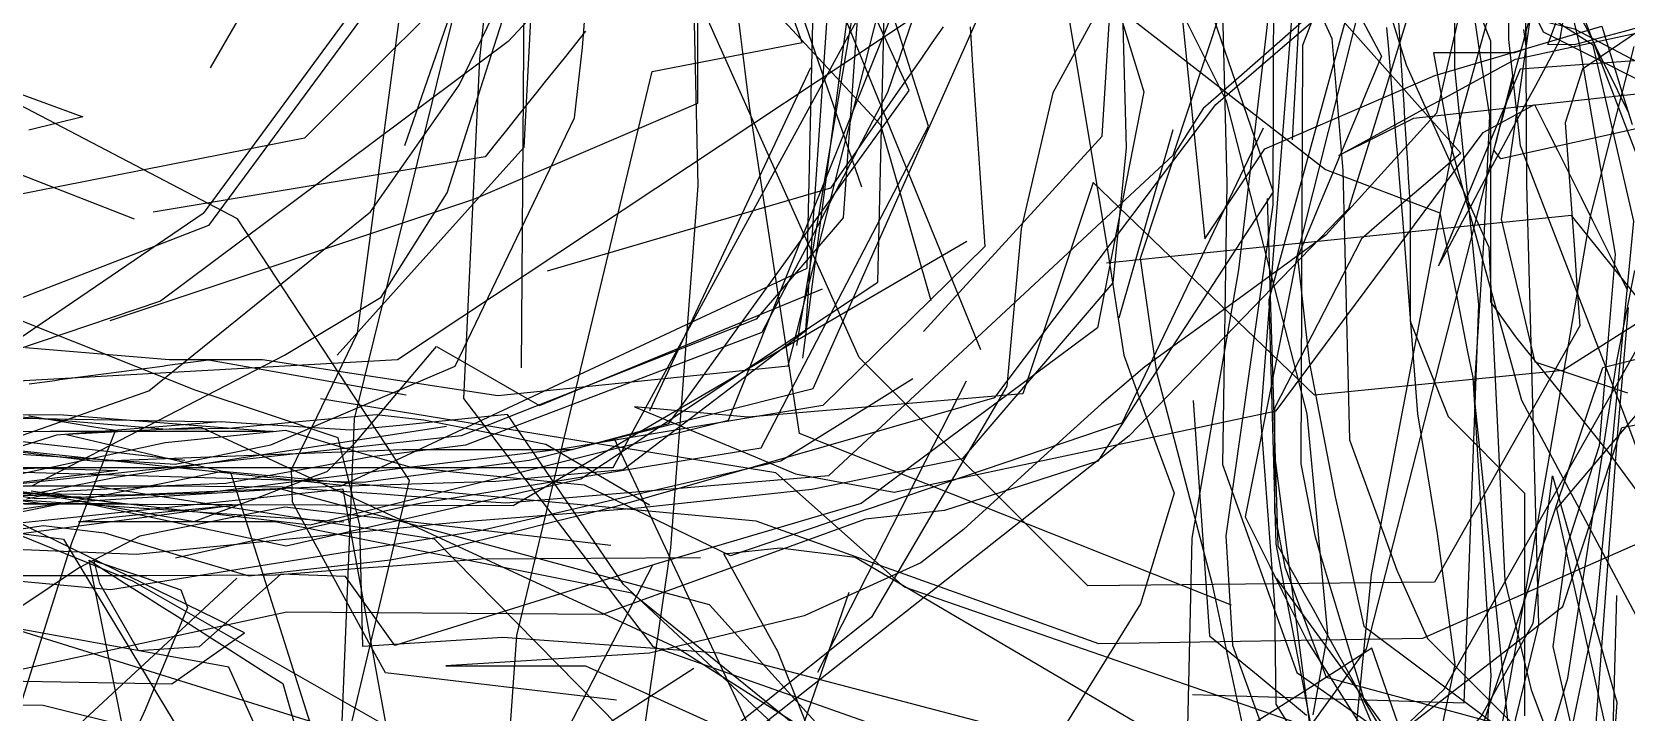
# Model space of a CAD drawing. Header units: metres. Extents: x 30 to 6769, y 117 to 5736.
# Drawn here: x 3886 to 4479, y 459 to 713 of the extents above; entities that cross this region are included whole.
import ezdxf

# ---------------------------------------------------------------- set-up
doc = ezdxf.new("R2010")
doc.units = ezdxf.units.M
doc.layers.add('FLOOR_0', color=1, linetype='Continuous')
doc.layers.add('FLOOR_1', color=2, linetype='Continuous')

msp = doc.modelspace()

# ---------------------------------------------------------------- linework, layer by layer
at = {"layer": 'FLOOR_0', "color": 5}
for points in [[(3476.5, 1489.56), (3489.89, 1329.8), (3525.98, 1209.05), (3548.45, 1083.77), (3566.81, 977.46), (3576.45, 938.39), (3584.06, 908.52), (3596.95, 727.94), (3649.77, 614.68), (3670.55, 564.8), (3706.58, 554.08), (3742.93, 544.16), (3908.78, 543.66), (4035.62, 523.87), (4142.52, 415.16), (4242.71, 329.43)], [(4103.45, 463.87), (4017.46, 473.96), (4013.62, 481.02), (4009.77, 488.08), (4005.92, 495.13), (4002.07, 502.19), (3998.23, 509.25), (3994.38, 516.3), (3990.53, 523.36), (3986.69, 530.41), (3982.84, 537.47), (3982.45, 549.63), (4006.97, 600.41), (4027.56, 754.34), (4040.31, 868.16), (4045.22, 892.76), (4050.14, 917.36), (4053.24, 984.33), (4053.24, 1076.41), (4036.39, 1154.59), (4005.55, 1265.6), (4093.07, 1288.45)], [(5454.47, 402.13), (5337.4, 506.88), (5233.49, 577.19), (5089.56, 545.78), (4991.54, 546.75), (4941.92, 564.49), (4877.65, 580.67), (4809.78, 592.28), (4749.07, 596.95), (4676.21, 586.04), (4563.63, 557.32), (4403.37, 486.8), (4282.93, 484.83), (4155.36, 530.42), (3956.84, 548.9), (3805.11, 518.41), (3657.85, 494.36), (3562.19, 491.13), (3544.72, 584.33), (3532.09, 670.85), (3542.66, 759.78), (3583.6, 905.63), (3669.06, 1050.9), (3799.17, 1166.66)], [(4068.05, 587.58), (4069.16, 740.83), (4128.04, 864.32), (4288.31, 891.57), (4400.68, 866.35), (4432.31, 830.75), (4472.33, 815.66), (4521.64, 823.25), (4555.27, 835.06), (4582.39, 848.63), (4609.51, 862.2), (4652.27, 852.75), (4715.63, 834.3), (4875.04, 837.46), (5004.71, 832.19), (5142.15, 820.96), (5215.31, 818.77), (5234.4, 826.2), (5235.53, 836.36), (5236.66, 846.53), (5237.79, 856.69), (5238.92, 866.86), (5240.05, 877.02), (5237.44, 994.81)], [(4024.69, 670.23), (4049.82, 743.01), (4059.57, 815.42), (4059.94, 840.76), (4059.94, 807.54), (4059.94, 774.33), (4052.49, 702.48), (4046.53, 576.1), (4116.98, 483.83), (4247.43, 437.82), (4374.56, 436.11), (4455.62, 498.73), (4477.52, 565.3), (4570.68, 582.8)], [(4421.27, 440.88), (4470.54, 587.65), (4525.19, 601.32), (4627.23, 647.34), (4740.41, 758.74), (4885.93, 813.27), (4965.35, 818.77), (5054.09, 818.77), (5105.44, 818.77), (5145.62, 818.77), (5142.27, 825.38), (5088.58, 838.16)], [(3915.03, 605.1), (4050.38, 650.24), (4133.71, 686.03), (4133.71, 716.9), (4105.81, 774.15), (4045.53, 835.39), (4041.2, 820.23), (4036.87, 805.07), (4017.7, 748.76)], [(3650.85, 694.57), (3646.9, 593.01), (3617.37, 475.21), (3659.81, 466.72), (3760.76, 488.73), (3874.07, 491.99), (4014.05, 448.34), (3981.73, 325.79), (3981.8, 298.94), (3992.09, 280.08), (4002.37, 261.21), (4012.66, 242.35), (4030.51, 301.28), (4049.25, 374.84)], [(4584.17, 315.88), (4478.92, 322.24), (4425.54, 322.24), (4383.62, 325.83), (4367.55, 337.53), (4351.48, 349.22), (4335.4, 360.92), (4319.33, 372.61), (4224.36, 420.57), (4125.88, 483.37), (3948.79, 565.29), (3898.79, 562.65), (3959.85, 548.28), (4015.72, 372.23), (4006.42, 242.69), (4010.2, 258.67), (4014.14, 275.77), (4018.09, 292.86), (4022.03, 309.96), (4025.97, 327.05), (3959.2, 476.15), (3795, 505.96)]]:
    msp.add_lwpolyline(points, dxfattribs=at)
at = {"layer": 'FLOOR_0', "color": 2}
for points in [[(4839.24, 1434.73), (4703.22, 1385.47), (4552.29, 1261.73), (4369.79, 1241.49), (4190.05, 1193.28), (4089.92, 1048.87), (4067.57, 898.57), (4073.77, 762.57), (4068.99, 669.46), (3999.52, 592.18)], [(3854.74, 557.08), (3939.21, 551.71), (3974.79, 558.83), (4043.38, 588.14), (4087.81, 680.56), (4090.72, 706.76), (4092.97, 735.55), (4081.95, 828.63), (4086.43, 918.07), (4080.06, 1059.41), (4072.74, 1121.94)], [(4488.46, 677.71), (4432.56, 665.28), (4429.91, 668.53), (4431.11, 672.91), (4432.3, 677.3), (4433.5, 681.68), (4434.69, 686.06), (4435.89, 690.45), (4437.08, 694.83), (4438.28, 699.21), (4439.47, 703.6), (4440.67, 707.98), (4441.86, 712.36), (4443.06, 716.75), (4444.25, 721.13), (4445.45, 725.51), (4446.64, 729.9), (4447.84, 734.28), (4451.24, 745.22), (4475.75, 818.78), (4480.77, 827.15)], [(4479.95, 609.96), (4475.74, 560.48), (4464.88, 415.16), (4405.18, 404.22), (4317, 435.2), (4141.66, 481.29), (4061.07, 487.12), (4008.99, 483.86), (4007.88, 528.96), (3999.81, 561.48), (3973.19, 570.36), (3946.56, 579.24), (3879.7, 605.94), (3770.43, 742.25)], [(4091.87, 712.76), (4088.14, 708.09), (4084.4, 703.42), (4080.66, 698.74), (4076.93, 694.07), (4073.19, 689.4), (4069.45, 684.73), (4065.72, 680.05), (4061.98, 675.38), (4058.25, 670.71), (4054.51, 666.04), (3931, 645.48)]]:
    msp.add_lwpolyline(points, dxfattribs=at)
at = {"layer": 'FLOOR_0', "color": 7}
for points in [[(3351.95, 1320.9), (3456.86, 1293.75), (3518.94, 1274.51), (3540.55, 1269.42), (3562.16, 1264.34), (3583.77, 1259.25), (3605.38, 1254.16), (3626.99, 1249.08), (3728.23, 1244.14), (3858.37, 1206.21), (4000.13, 1172.62), (4020.23, 1107.25), (4017.84, 1031.44), (4024.03, 933.72), (4034.39, 900.78), (4043.58, 879.33), (4052.77, 857.89), (4061.95, 836.44), (4126.14, 759.34), (4201.71, 677.94), (4220.4, 612.52)], [(4496.9, 717.79), (4478.39, 712.74), (4459.87, 707.69), (4450.05, 707.82), (4452.82, 715.45), (4455.6, 723.08), (4458.37, 730.71), (4461.14, 738.34), (4463.92, 745.97), (4466.69, 753.6), (4469.47, 761.23), (4472.24, 768.86), (4475.01, 776.49), (4508.08, 816.25)], [(4483.37, 817.32), (4471.52, 814.36), (4461.57, 803.73), (4458.2, 766.61), (4460.93, 724.44), (4483.41, 665.98)], [(4225.03, 714.44), (4220.83, 708.44), (4216.63, 702.43), (4212.43, 696.43), (4208.23, 690.43), (4204.03, 684.43), (4199.83, 678.43), (4195.64, 672.43), (4191.44, 666.43), (4187.24, 660.43), (4183.04, 654.42), (4077.6, 623.48)], [(4317.72, 466), (4418.84, 462.89), (4424.4, 611.13), (4415.39, 699.02), (4415.39, 703.27), (4415.39, 707.52), (4415.39, 711.78), (4415.39, 716.03)], [(3860.35, 697.17), (3904.76, 680.98), (3884.76, 675.98)], [(5534.58, 644.1), (5384.3, 495.78), (5219.74, 325.54), (5066.53, 346.03), (4958.61, 333.05), (4777.14, 335.66), (4569.3, 363.04), (4489.27, 386.75), (4472.23, 397.41), (4455.18, 408.07), (4359.56, 454.34), (4210.61, 505.85), (4162.69, 548.46), (3993.26, 576.03)], [(4489.75, 606.18), (4411.33, 467.81), (4314.23, 375.36), (4193.8, 261.72), (4146.12, 237.86), (4062.67, 221.59), (3988.65, 210.8), (3939.85, 196.85), (3794.2, 167.91)]]:
    msp.add_lwpolyline(points, dxfattribs=at)
at = {"layer": 'FLOOR_0', "color": 4}
for points in [[(3660.93, 533.27), (3679.18, 494.65), (3701.85, 501.74), (3724.52, 508.83), (3747.19, 515.92), (3769.87, 523), (3929.42, 579.02), (4011.89, 645.61), (4044.81, 692.66), (4080.09, 765.38), (4081.9, 785.34), (4083.71, 805.3), (4085.53, 825.26), (4088.16, 850.71), (4092.54, 887.99), (4096.92, 925.27), (4100.18, 1015.47), (4117.79, 1154.55), (4037.34, 1307.07)], [(4070.65, 994.03), (4077.98, 837.73), (4060.59, 746.26), (3987.27, 672.93), (3876.2, 651.02), (3732.54, 739.78), (3757.69, 707.85), (3923.91, 643.03)], [(4527.08, 892.57), (4472.98, 924.94), (4454.64, 907.63), (4390.24, 891.06), (4221.6, 857.26), (4125.01, 822.54), (4068.21, 798.6), (3951.64, 640.46), (3786.5, 576.48)], [(4200.07, 212.06), (4313.55, 237.11), (4429.17, 254.42), (4434.15, 334.04), (4467.97, 496.57), (4481.99, 642.16), (4466.92, 707.64), (4434.47, 728.48), (4425.11, 822.08), (4444.21, 874.45), (4504.32, 892.57)], [(4054.53, 321.84), (4066.29, 487.85), (4116.69, 697.78), (4172.55, 708.55), (4167.88, 721.41), (4163.2, 734.28), (4158.52, 747.15), (4153.85, 760.01), (4149.17, 772.88), (4055.1, 857.12), (4034.7, 881.65), (4041.43, 863.69), (4048.16, 845.73), (4100.31, 849.85), (4235.39, 874.8), (4376.54, 885.86), (4435.82, 881.63), (4520.36, 866.2)], [(4495.67, 865.74), (4409.42, 854.67), (4410.95, 831.7), (4412.48, 808.72), (4414.01, 785.75), (4415.57, 763.9), (4417.38, 752.09), (4419.2, 740.27), (4421.02, 728.46), (4422.83, 716.65), (4424.65, 704.83), (4426.47, 693.02), (4428.28, 681.21), (4426.19, 636.04), (4422.54, 577.68), (4440.4, 404.93), (4463.82, 292.6), (4507.35, 284.44)], [(4504.5, 727.7), (4471.63, 730.69), (4391.06, 730.91), (4402.53, 728.04), (4414.01, 725.17), (4425.49, 722.3), (4436.96, 719.43), (4448.44, 716.56), (4459.92, 713.69), (4525.67, 679.03)], [(3527.91, 669.87), (3534.72, 595.85), (3533.25, 552.56), (3527.01, 521.36), (3520.77, 490.15), (3523.24, 460.07), (3541.89, 432.07), (3560.55, 404.07), (3619.91, 325.78), (3695.61, 183.35), (3807.47, 176.57), (3833.48, 182.15), (3859.48, 187.72), (3885.48, 193.3), (3912.66, 194.75), (3940.26, 194.75), (3994, 194.75), (4088.54, 204.5), (4155.46, 239.33), (4200.61, 306.78), (4332.92, 414.47), (4382.54, 482.89), (4437.15, 696.59)], [(4102.38, 561.42), (4160.54, 437.42), (4160.54, 375.3), (4132.35, 232.32)]]:
    msp.add_lwpolyline(points, dxfattribs=at)
at = {"layer": 'FLOOR_0', "color": 3}
for points in [[(3885.81, 543.66), (3979.86, 592.21), (4015.84, 613.81), (4040.43, 652.64), (4070.28, 746.09), (4070.78, 832.7), (4091.95, 916.06), (4064.74, 1100.5), (4036.1, 1257.37)], [(4201.85, 1249.74), (4129.58, 1110.72), (4071.44, 999.62), (4058.02, 950.39), (4053.24, 900.86), (4053.94, 850.91), (4083.77, 791.22), (4132.11, 726.89), (4133.71, 655.22), (4123.54, 520.56), (4099.04, 352.15), (4069.92, 258.89), (4082.77, 245.5), (4100.92, 242.2), (4119.08, 238.89), (4137.23, 235.59), (4297.6, 241.72), (4372.19, 267.48), (4407.84, 332.3), (4428.8, 430.65), (4450.05, 551.02), (4465.9, 644), (4482.19, 707.09)], [(4589.93, 562.55), (4478.9, 427.24), (4447.91, 351.19), (4389.38, 292.87), (4318.39, 246.36), (4216.68, 221.59), (4093.63, 244.25), (3997.32, 209.4), (3981.67, 264.2), (3990.11, 393.77), (4026.41, 545.65), (3962.35, 643.03), (3769.84, 743.65), (3725.74, 842.9), (3704.5, 979.45), (3657.25, 1161.47)], [(4514.37, 881.28), (4435.07, 883.9), (4350.4, 892.57), (4232.55, 875.14), (4144.17, 795.68), (4063.14, 708.96), (3933.77, 612.32), (3844.08, 582.11)], [(4550.9, 758.52), (4462.95, 698.61), (4456.52, 678.72), (4457.6, 663.59), (4458.68, 648.47), (4459.76, 633.35), (4460.84, 618.23), (4461.92, 603.11), (4407.8, 507.72), (4278.82, 506.45), (4193.69, 591.4), (4136.06, 720.13), (4026.06, 841.19), (3999.58, 817.95), (3999.58, 781.3), (3952.19, 699.11)]]:
    msp.add_lwpolyline(points, dxfattribs=at)
at = {"layer": 'FLOOR_0', "color": 1}
for points in [[(4516.52, 339.08), (4445.78, 277.87), (4377.25, 249.31), (4246.29, 213.3), (4158.65, 194.34), (4057.73, 263.31), (4000.22, 428.32), (4005.94, 568.51), (4059.94, 788.75), (4054.37, 885.35), (4042.11, 898.98), (4029.85, 912.61), (4017.59, 926.24), (4005.33, 939.87), (4018.93, 1080.25), (4001.44, 1210)], [(4113.45, 1063.95), (4086.13, 928.22), (4034.65, 894.18), (4044.36, 861.79), (4060.65, 823.71), (4194.05, 731.17), (4193.42, 722.39), (4192.79, 713.62), (4192.17, 704.84), (4191.54, 696.06), (4190.91, 687.28), (4190.28, 678.5), (4189.66, 669.72), (4189.03, 660.94), (4188.4, 652.16), (4187.78, 643.38), (4155.43, 605.65), (4045.59, 562.19), (3874.77, 543.66)], [(4124.95, 1057.26), (4088.78, 936.04), (4044.98, 855.39), (4003.43, 718.15), (3949.61, 644.94), (3849.43, 576.81)], [(4393.61, 447.1), (4302.85, 412.45), (4219.58, 409.47), (4099.22, 364.5), (4038.68, 374.19), (4020.6, 439.09), (4001.71, 542.36), (3850.47, 526.55), (3799.38, 515.39), (3789.16, 512.84), (3778.94, 510.28), (3768.73, 507.73), (3758.51, 505.17), (3748.29, 502.62), (3738.07, 500.06), (3727.85, 497.5), (3624.76, 509), (3567.06, 650.57), (3534.47, 821.95)], [(4489.81, 690.09), (4400.06, 680.26), (4372.28, 666.54), (4378.86, 670.12), (4385.43, 673.71), (4392, 677.3), (4398.57, 680.88), (4405.14, 684.47), (4411.71, 688.06), (4418.28, 691.64), (4424.85, 695.23), (4431.43, 698.81), (4438, 702.4), (4484.07, 712.31)], [(4523.13, 704.7), (4439.72, 698.71), (4422.11, 656.43), (4409.39, 625.51), (4412.4, 631.1), (4415.41, 636.69), (4418.42, 642.28), (4421.43, 647.87), (4424.44, 653.46), (4427.45, 659.05), (4430.46, 664.64), (4433.46, 670.24), (4436.47, 675.83), (4439.48, 681.42), (4442.49, 687.01), (4445.5, 692.6), (4448.51, 698.19), (4451.52, 703.78), (4454.53, 709.37), (4455.62, 715.82)], [(4318, 575.42), (4324.15, 487.81), (4330.17, 482.88), (4336.19, 477.96), (4342.21, 473.03), (4348.22, 468.1), (4354.24, 463.18), (4360.26, 458.25)], [(3785.01, 538.87), (3897.58, 523.71), (4017.26, 326.02), (3899.7, 199.54), (3804.4, 160.73)], [(3937.9, 362.91), (3907.13, 515.91), (3913.68, 511.74), (3920.24, 507.56), (3926.79, 503.39), (3933.35, 499.22), (3939.9, 495.05), (3946.45, 490.87), (3953.01, 486.7), (3959.56, 482.53), (3966.12, 478.35), (3972.67, 474.18), (3979.23, 470.01), (4024.53, 311.5)]]:
    msp.add_lwpolyline(points, dxfattribs=at)
at = {"layer": 'FLOOR_0', "color": 6}
for points in [[(4332.31, 499.2), (4171.5, 563.04), (4152.95, 684.9), (4151.33, 697.89), (4149.71, 710.88), (4148.08, 723.87), (4115.02, 821.48), (4044.64, 876.09), (4026.91, 875.22), (4028.48, 883.86), (4030.05, 892.49), (4031.62, 901.13), (4033.19, 909.76), (4034.76, 918.39), (4036.33, 927.03), (4037.9, 935.66), (4039.47, 944.3), (4081.26, 1041.2), (4083.05, 1159.36)], [(4504.93, 248.43), (4459.1, 258.24), (4418.27, 269.13), (4340.5, 287.01), (4242.51, 383.74), (4138.02, 499.35), (3978.61, 542.35), (3899.24, 537.39), (3791.33, 521.67), (3732.85, 527.18), (3718.39, 562.86), (3724.62, 684.72), (3732.27, 762.15), (3744.74, 842.09), (3744.74, 915.26), (3744.74, 961.75)], [(4655.61, 794.48), (4619.05, 701.53), (4619.67, 562.71), (4527.65, 520.64), (4490.22, 538.6), (4478.27, 570.47), (4439.82, 670.14), (4435.51, 709.7), (4435.51, 717.47), (4435.51, 725.23), (4435.51, 732.99), (4435.51, 740.75), (4435.51, 748.52), (4435.51, 756.28), (4407.89, 847.19), (4442.81, 886.47), (4521.74, 892.57), (4547.74, 892.57), (4573.73, 892.57), (4568.93, 892.57), (4546.93, 892.57), (4524.92, 892.57), (4502.92, 892.57), (4474.19, 885.81)], [(3663.25, 706.15), (3689.5, 560.71), (3677.48, 436.89), (3676.34, 440.3), (3675.21, 443.71), (3674.07, 447.12), (3672.93, 450.53), (3671.8, 453.94), (3694.48, 512.9), (3818.72, 536.95), (3877.09, 526.93), (3923.26, 508.3), (4058.74, 430.8), (4042.36, 319.28)]]:
    msp.add_lwpolyline(points, dxfattribs=at)
at = {"layer": 'FLOOR_1', "color": 3}
for points in [[(4238.99, 594.24), (4175.09, 750.62), (4121.83, 875.01), (4079.23, 967.42), (3923.02, 974.52), (3788.11, 978.08), (3674.5, 978.08), (3651.43, 976.3), (3628.35, 974.52), (3605.27, 972.75), (3582.2, 970.97), (3559.12, 969.19), (3536.04, 967.42), (3528.94, 969.19), (3521.84, 970.97), (3514.74, 972.75), (3507.64, 974.52), (3500.54, 976.3), (3493.44, 978.08), (3323.03, 970.97), (3159.72, 963.86), (3003.51, 956.75), (2918.3, 956.75), (2868.6, 1074.04)], [(3856.42, 559.34), (4003.68, 543.66), (4058.52, 545.36), (4082.22, 547.52), (4105.93, 549.68), (4173.82, 601.47), (4187.11, 795.93), (4078.56, 919.27), (3991.32, 973.2), (3883.83, 978.96)], [(4485.02, 979.8), (4405.64, 974.41), (4372.6, 973.09), (4352.76, 973.09), (4332.93, 973.09), (4313.1, 973.09), (4309.14, 934.25), (4324.38, 837.81), (4345.67, 762.79), (4369.67, 710.07), (4373.76, 660.96), (4376.24, 560.77), (4385.06, 536.52), (4393.87, 512.27), (4405.18, 486.78), (4444.63, 447.31), (4488.42, 403.5)], [(3939.3, 516.85), (4028.83, 536.95), (4157.29, 557.78), (4219.59, 677.49), (4176.25, 813.29), (4128.37, 884.5), (4053.48, 919.89), (3996.26, 927.41), (3959.37, 930.25), (3914.79, 934.84), (3838.14, 946.25), (3809.52, 946.25), (3780.9, 946.25), (3725.36, 955.88), (3686.51, 959.67), (3658.51, 959.67), (3630.14, 959.74), (3553.08, 968.11), (3425.21, 966.38)], [(4170.53, 595.89), (4192.24, 724.53), (4182.26, 759.48), (4139.38, 834.86), (4113.59, 932.15), (4103.92, 948.89), (4088.01, 953.23), (4072.1, 957.58), (4056.18, 961.92), (4040.27, 966.26), (3962.51, 955.33), (3931.44, 952.96), (3913.13, 952.96), (3894.82, 952.96), (3876.51, 952.96)], [(3879.66, 946.25), (3934.35, 946.25), (3947.3, 946.25), (3960.24, 946.25), (3973.18, 946.25), (3986.12, 946.25), (3999.06, 946.25), (4012, 946.25), (4024.95, 946.25), (4093.98, 958.55), (4139.45, 956.65), (4182.19, 953.36), (4208.06, 952.96), (4231.61, 952.96), (4256.15, 951.67), (4310.48, 905.51), (4324.57, 797.71), (4265.81, 689.87), (4253.97, 639.26), (4248.65, 580.65), (4198.27, 494.69), (4158.45, 462.82), (4131.42, 441.49)], [(4502.85, 959.77), (4445.64, 914.49), (4418.21, 873.33), (4390.44, 832), (4360.96, 789.86), (4348.32, 738.73), (4334.91, 623.97), (4317.52, 524.11), (4314.79, 405.13)], [(4368.2, 723), (4417.68, 667.37), (4405.33, 656.77), (4392.98, 646.18), (4380.62, 635.59), (4348.32, 572.5), (4348.32, 533.6), (4352.12, 513.41), (4357.24, 499.74), (4362.36, 486.07), (4367.48, 472.41), (4455.3, 448.64)], [(4394.36, 717.96), (4394.69, 712.54), (4395.03, 707.13), (4395.37, 701.71), (4395.71, 696.29), (4396.05, 690.88), (4396.39, 685.46), (4396.72, 680.05), (4397.06, 674.63), (4397.4, 669.22), (4397.74, 663.8), (4398.08, 658.39), (4398.41, 652.97), (4398.75, 647.55), (4398.75, 604.91), (4412.95, 569.37), (4441.36, 540.93), (4441.36, 529.09), (4441.36, 517.24), (4441.36, 505.39), (4441.36, 493.55), (4441.36, 481.7), (4441.36, 469.85), (4441.36, 458.01)], [(4178.31, 474.22), (4233.67, 582.64)], [(3827.2, 569.78), (3956.46, 567.39)], [(3869.77, 537.38), (3917.1, 546.86), (4040.18, 565.81)], [(3881.79, 550.37), (3917.77, 549.37), (3905.55, 547.84), (3893.34, 546.31), (3881.12, 544.78)], [(3885.58, 541.75), (3889.69, 541.16), (3893.79, 540.57), (3897.9, 539.98), (3902.01, 539.4), (3906.12, 538.81), (3910.22, 538.22), (3914.33, 537.64), (3918.44, 537.05), (3895.53, 536.95), (3867.41, 536.95)]]:
    msp.add_lwpolyline(points, dxfattribs=at)
at = {"layer": 'FLOOR_1', "color": 7}
for points in [[(4217.61, 601.08), (4284.18, 673.73), (4292.24, 803.5), (4162.48, 887.64), (4081.04, 920.57), (4046.19, 976.85), (4009.17, 1003.07), (3984.36, 1007.58), (3959.56, 1012.09), (3942.3, 1011.76), (3927.97, 1009.56), (3913.64, 1007.35), (3899.31, 1005.14), (3884.98, 1002.94)], [(4532.25, 973.09), (4470.31, 973.09), (4424.53, 973.09), (4388.56, 971.53), (4388.56, 962.39), (4388.56, 953.26), (4388.56, 944.12), (4388.56, 934.98), (4388.56, 925.85), (4388.56, 916.71), (4411.42, 862.4), (4422.09, 770.21), (4424.58, 760.1), (4427.22, 754.83), (4429.86, 749.55), (4432.49, 744.27), (4435.13, 739), (4437.77, 733.72), (4440.4, 728.45), (4443.04, 723.17), (4445.68, 717.89), (4448.31, 712.62), (4521.78, 675.58)], [(3883.97, 538.83), (3896.49, 541.62), (3936.16, 543.66), (3979.06, 543.21), (3988.31, 542.55), (3997.55, 541.89), (4006.8, 541.23), (4016.05, 540.57), (4025.3, 539.91), (4034.54, 539.25), (4043.79, 538.59), (4053.04, 537.93), (4062.29, 537.27), (4182.44, 547.46), (4310.61, 666.72), (4376.95, 867.28), (4579.49, 963.29)], [(3939.09, 960.2), (4157.02, 947.9), (4287.47, 957.52), (4355.33, 945.82), (4370.9, 923.57), (4386.46, 901.32), (4402.04, 878.84), (4413.59, 801.26), (4406.66, 759.66), (4399.43, 723.27), (4391.58, 697.74), (4383.72, 672.2), (4375.87, 646.67), (4294.26, 562.27), (4121.87, 426.33)], [(3879.17, 952.96), (3894.13, 947.87), (3909.42, 942.77), (3924.71, 937.67), (3940, 932.58), (3955.29, 927.48), (4036.11, 889.34), (4062.48, 880.55), (4088.84, 871.75), (4139.7, 854.79), (4227.77, 793.98), (4271.54, 719.37), (4285.9, 632.9), (4292.25, 592.26), (4298.47, 575.14), (4304.69, 558.02), (4310.91, 540.9), (4298.37, 499.74), (4255.57, 430.73)], [(3877.54, 946.46), (3954.09, 946.25), (4055.97, 940.54), (4188.94, 880.9), (4279.15, 729.97), (4367.29, 661.37), (4409.85, 645.16), (4411.89, 634.96), (4413.93, 624.75), (4415.97, 614.55), (4418.01, 604.35), (4420.05, 594.14), (4422.09, 583.94), (4428.8, 472.87), (4422.37, 387.38)], [(4364.57, 721.44), (4350.31, 708.95), (4336.04, 696.47), (4321.78, 683.98), (4311.43, 667.78), (4304.84, 648.01), (4298.26, 628.24), (4304.39, 585.86), (4325, 507.48), (4340.56, 434.53)], [(4496.56, 612.5), (4455.55, 586.56), (4363.14, 577.31), (4280.84, 656.48), (4274.29, 636.82), (4267.74, 617.17), (4261.19, 597.51), (4254.64, 577.86), (4152.3, 569.19), (4110.16, 573.05), (4125.12, 566.82), (4140.07, 560.58), (4155.03, 554.35), (4169.98, 548.12), (4206.78, 541.29), (4348.97, 571.48), (4425.98, 675.04), (4445.09, 685.52), (4449.41, 676.88), (4453.73, 668.24), (4458.05, 659.59), (4462.37, 650.95), (4466.69, 642.31), (4471.01, 633.66), (4475.33, 625.02), (4479.64, 616.38)], [(4235.21, 386.4), (4106.01, 506.92), (4062.86, 570.12), (4043.43, 568.18), (4024, 566.24), (4004.57, 564.29), (3955.96, 567.43), (3895.05, 562.48), (3824.41, 540.11)], [(4115.67, 536.43), (4077.08, 559.02), (4061.95, 562.05), (4046.83, 565.08), (4031.7, 568.1), (4014.02, 569.99), (3986.58, 567.49), (3959.13, 564.99), (3936.03, 564.62), (3916.96, 566.21), (3897.89, 567.8), (3878.82, 569.39)], [(3768.71, 543.66), (3908.04, 539.4)], [(3882.15, 538.4), (4001.89, 530.24)], [(4134.66, 516.82), (4053.03, 516.29), (4042.1, 515.45), (4031.16, 514.61), (4020.23, 513.77), (4009.29, 512.93), (3998.36, 512.08), (3987.42, 511.24), (3976.49, 510.4), (3928.57, 510.11), (3861.51, 510.11)], [(3864.2, 418.58), (3962.12, 509.29)]]:
    msp.add_lwpolyline(points, dxfattribs=at)
at = {"layer": 'FLOOR_1', "color": 4}
for points in [[(4172.76, 591.16), (4192.63, 743.1), (4181.44, 850.37), (4124.23, 922.59), (4092.17, 959.25), (4052.42, 977.7), (4007.99, 985.11), (4020.7, 989.15), (4046.74, 992.41), (4011.59, 981.32), (3951.84, 965.85), (3843.96, 958.14), (3777.98, 953.42), (3735.63, 964.95), (3690.15, 982.46), (3609.33, 999.93), (3507.18, 993.61), (3422.89, 993.22)], [(4577.01, 984.92), (4444.94, 956.03), (4386.91, 891.64), (4378.2, 761.6), (4397.29, 700.24), (4404.99, 683.29), (4412.69, 666.35), (4420.39, 649.4), (4428.09, 632.45), (4433.99, 508.22), (4443.85, 467.71), (4453.51, 441.95)], [(3844.07, 545.89), (3989.36, 529.07), (4145.06, 567.99), (4211.27, 732.18), (4155.28, 844.16), (4094.73, 908.83), (4056.42, 946.25), (4023.1, 946.25), (3989.77, 946.25), (3965.72, 948.6), (3951.34, 953.4), (3936.96, 958.19), (3922.58, 962.99), (3908.2, 967.78), (3893.82, 972.58), (3884.98, 973.09)], [(4503.82, 963.95), (4455.9, 949.05), (4400.88, 931.02), (4355.62, 928.57), (4325.01, 940.82), (4294.72, 952.79), (4300.8, 933.02), (4306.88, 913.25), (4312.96, 893.47), (4319.04, 873.7), (4315.73, 831.11), (4312.25, 735.17), (4322.39, 635.59), (4344.7, 669.07), (4407.97, 696.34), (4470.08, 714.73), (4473.84, 702.5), (4477.6, 690.27), (4481.36, 678.04)], [(3848.12, 940.24), (3888.85, 927.67), (4024.61, 893.02), (4212.94, 841.37), (4317.06, 742.69), (4347.83, 652.98), (4282.6, 552.82), (4225.47, 534.48), (4196.11, 531.22), (4098.24, 495.73), (3980.7, 496.57), (3818.67, 461.66)], [(4479.84, 578.08), (4468.33, 581.92), (4456.83, 585.76), (4445.32, 589.6), (4432.73, 642.83), (4455.62, 801.68), (4347.38, 928.92)], [(4288.44, 843.71), (4293.15, 669.35), (4288.13, 619.16), (4232.08, 553.6), (4176.1, 542.25), (4110.29, 535.15), (4045.36, 530.13), (4036.05, 529.2), (4026.74, 528.26), (4017.43, 527.33), (4008.12, 526.4), (3998.82, 525.47), (3989.51, 524.54), (3980.2, 523.61), (3962.17, 521.8), (3943.39, 519.93), (3924.62, 518.05), (3876.6, 520.08)], [(4480.07, 682.63), (4477.37, 688.02), (4474.68, 693.4), (4471.99, 698.78), (4469.3, 704.17), (4466.61, 709.55), (4463.92, 714.94), (4460.68, 721.1), (4456.64, 728.37), (4452.6, 735.65), (4448.55, 742.93), (4444.51, 750.21), (4440.47, 757.49), (4436.43, 764.76), (4432.39, 772.04), (4424.39, 790.26)], [(4448.38, 441.4), (4457.4, 472.02), (4475.67, 589.96), (4482.35, 623.69)], [(4485.11, 393.39), (4453.36, 535.21), (4483.36, 570.5)], [(3881.21, 549.89), (3892.15, 550.37), (3929.78, 550.37), (3992.39, 550.37)]]:
    msp.add_lwpolyline(points, dxfattribs=at)
at = {"layer": 'FLOOR_1', "color": 1}
for points in [[(3851.36, 550.37), (4102.21, 550.37), (4194.92, 720.59), (4100.38, 886.96), (3970.72, 973.94), (3827.65, 1001.25)], [(3883.06, 536.95), (3894.97, 536.95), (3906.89, 536.95), (3980.51, 521.23), (4090.12, 546.18), (4200.69, 619.4), (4204.33, 770.99), (4148.52, 918.78), (4073.63, 966.38), (3959.52, 970.57), (3915.54, 972.88), (3910.68, 972.6), (3905.82, 972.31), (3900.95, 972.02), (3896.09, 971.74), (3891.23, 971.45), (3886.37, 971.17), (3881.51, 970.88)], [(4194.7, 654.77), (4153.04, 775.45)], [(3871.93, 526.08), (3890.18, 528.89), (3912.83, 526.09), (3939.57, 518.06), (3966.57, 510.17), (4019.37, 516.04), (4036.18, 519.27), (4047.45, 522.09), (4058.72, 524.91), (4069.99, 527.73), (4081.26, 530.54), (4092.53, 533.36), (4103.81, 536.18), (4244.23, 576.44), (4326.49, 685.46), (4415.63, 762.29)], [(4364.06, 748.82), (4388.07, 703.53), (4385.47, 697.29), (4382.88, 691.06), (4380.28, 684.82), (4377.68, 678.58), (4375.09, 672.35), (4372.49, 666.11), (4369.89, 659.87), (4367.29, 653.64), (4364.7, 647.4), (4362.1, 641.16), (4359.5, 634.93), (4356.91, 628.69), (4361.26, 589.89), (4370.86, 539.47), (4374.42, 523.46), (4377.97, 507.45), (4381.53, 491.44), (4429.87, 455.18)], [(4482.92, 542.14), (4472.91, 555.59), (4455.54, 577.32), (4438.17, 599.05), (4428.8, 612.04), (4428.8, 614.81), (4428.8, 617.58), (4428.8, 620.35), (4428.8, 623.12), (4428.8, 625.9), (4428.8, 628.67), (4428.8, 631.44), (4428.8, 634.21), (4428.8, 636.98), (4428.8, 639.75), (4428.8, 642.52), (4428.8, 645.29), (4428.8, 648.07), (4428.8, 650.84), (4428.8, 653.61), (4428.8, 656.38), (4428.8, 659.15), (4428.8, 661.92), (4428.8, 664.69), (4428.8, 667.46), (4428.8, 670.24), (4428.8, 673.01), (4428.8, 675.78), (4428.8, 678.55), (4428.8, 681.32), (4428.8, 684.09), (4428.8, 686.86), (4428.8, 689.64), (4428.8, 692.41), (4428.8, 695.18), (4428.8, 697.95), (4428.8, 700.72), (4428.8, 703.49), (4428.8, 706.26), (4428.8, 709.03), (4422.1, 726.14)], [(4235, 714.41), (4236.09, 698.07), (4237.18, 681.74), (4238.27, 665.4), (4239.36, 649.06), (4240.45, 632.72), (4180.22, 573.49), (4082.07, 557.08), (4018.01, 549.46), (3950.01, 540.88), (3887.51, 538.72), (3859.19, 543.08)], [(4440.96, 713.46), (4441.22, 711.65), (4441.48, 709.84), (4441.73, 708.04), (4441.99, 706.23), (4437.66, 704.7), (4407.49, 704.7), (4413.47, 671.91), (4440.26, 575.49), (4505.61, 452.61)], [(4345.57, 650.6), (4349.54, 521.34), (4352.82, 515.43), (4356.11, 509.51), (4359.39, 503.6), (4362.67, 497.69), (4365.96, 491.77), (4369.24, 485.86), (4372.52, 479.95), (4375.81, 474.03), (4379.09, 468.12), (4388.1, 446.47)], [(3884.86, 581.59), (3886.77, 581.85), (3888.68, 582.1), (3890.58, 582.35), (3892.49, 582.61), (3894.39, 582.86), (3896.3, 583.12), (3898.21, 583.37), (3900.11, 583.63), (3902.02, 583.88), (3903.92, 584.13), (3905.83, 584.39), (3907.73, 584.64), (3909.64, 584.9), (3911.55, 585.15), (3913.45, 585.41), (3915.36, 585.66), (3917.26, 585.91), (3919.17, 586.17), (3921.08, 586.42), (3922.98, 586.68), (3924.89, 586.93), (3926.79, 587.18), (3928.7, 587.44), (3930.61, 587.69), (3932.51, 587.95), (3934.42, 588.2), (3936.32, 588.46), (3938.23, 588.71), (3940.14, 588.96), (3942.04, 589.22), (3943.95, 589.47), (3945.85, 589.73), (3947.76, 589.98), (3949.66, 590.24), (3951.57, 590.49), (4025.13, 577.45)], [(3841.27, 471.66), (3937.9, 469.86), (3964.96, 488.9), (3868.31, 536)], [(4190.42, 413.71), (4163.5, 481.96), (4143.35, 518.26), (4164.29, 520.55), (4192.23, 517.05), (4324.97, 439.06)], [(4395.27, 452.02), (4384.58, 483.18), (4363.04, 469.47), (4341.49, 455.75)]]:
    msp.add_lwpolyline(points, dxfattribs=at)
at = {"layer": 'FLOOR_1', "color": 6}
for points in [[(4746.69, 981.23), (4507.93, 943.03), (4457.78, 826.2), (4414.96, 671.56), (4384.26, 510.63), (4371.45, 381.98), (4322.35, 373.31), (4273.25, 364.64), (4065.95, 339.84), (4016.27, 345.74), (3995.31, 349.93), (3974.34, 354.13), (3823.9, 369.45), (3745.32, 407.12), (3734.57, 453.6), (3727.83, 487.34), (3768.13, 576.35), (4021.91, 590.63), (4214.19, 718.2)], [(4546.8, 973.09), (4455.02, 973.09), (4431.61, 937.74), (4425.25, 861.78), (4461.65, 708.13), (4475.1, 629.82), (4472.12, 594.13), (4469.15, 558.44), (4457.06, 521.14), (4451.89, 483.8), (4460.49, 446.52)], [(4490.41, 949.57), (4375.15, 932.83), (4373.11, 920.6), (4371.07, 908.38), (4369.04, 896.16), (4367, 883.93), (4364.96, 871.71), (4362.93, 859.49), (4361.73, 835.82), (4361.73, 795.89), (4354.81, 672.35)], [(3824.91, 366.87), (3787.48, 362.8), (3782.12, 371.74), (3776.75, 380.68), (3771.39, 389.62), (3766.03, 398.56), (3760.67, 407.5), (3755.31, 416.44), (3751.44, 469.79), (3745.39, 517.9), (3738.18, 543.15), (3820.59, 547.4), (3876.5, 543.66), (3904.74, 543.66), (3932.97, 543.66), (3958.03, 544.64), (3975.81, 547.88), (3993.58, 551.11), (4011.36, 554.35), (4047.29, 558.82), (4157.66, 600.74), (4204.35, 690.16), (4251.37, 827.59), (4337.36, 920.64)], [(3843.36, 560.93), (3909.35, 552.75), (4023.69, 557.08), (4041.3, 557.08), (4056.51, 557.08), (4071.71, 557.08), (4086.92, 557.08), (4122.91, 566.83), (4212.31, 690.74), (4164.65, 794.71), (4143.04, 869.82), (4063.25, 909.36)], [(4347.91, 732.76), (4347.7, 648.21), (4330.23, 525.05), (4332.71, 484.29), (4338.43, 468.56), (4344.14, 452.83)], [(3748.56, 556.89), (3890.65, 536.95), (4064.96, 536.25), (4233.75, 634.66)], [(3869.97, 425.28), (3900.74, 522.44), (3916.96, 564.15), (3908.89, 565.5), (3900.82, 566.84), (3892.76, 568.19), (3884.69, 569.53)], [(4348.32, 555.03), (4362.98, 442.35)], [(4222.39, 411.95), (4109.15, 503.64), (3976.24, 530.24), (3964.07, 530.24), (3951.91, 530.24), (3939.74, 530.24), (3927.57, 530.24), (3915.4, 530.24), (3903.23, 530.24), (3914.76, 531.82), (3938.99, 534.25), (3963.22, 536.67), (3937.97, 533.21), (3906.18, 528.97), (3874.38, 524.73)], [(4046.74, 378.44), (4116.91, 514.24)], [(4349.03, 509.14), (4356.97, 498.22), (4364.91, 487.29), (4372.85, 476.37), (4380.79, 465.44), (4388.74, 454.52)], [(3823.66, 334.67), (3893.44, 328.83), (3901.33, 328.04), (3909.22, 327.25), (3917.11, 326.46), (3925, 325.68), (3932.89, 324.89), (3940.78, 324.1), (3948.67, 323.31), (3956.56, 322.52), (4016.19, 315.92), (4030.6, 318.26), (4041.96, 321.1), (4053.31, 323.94), (4064.67, 326.78), (4077.94, 330.62), (4097.45, 337.72), (4116.97, 344.82), (4136.48, 351.92), (4150.46, 389.12), (4189.99, 504)]]:
    msp.add_lwpolyline(points, dxfattribs=at)
at = {"layer": 'FLOOR_1', "color": 5}
for points in [[(3837.83, 541.49), (3921.47, 540.2), (4000.99, 543.66), (4174.34, 624.57), (4177.63, 764.45), (4137.09, 848.89), (4120.14, 899.76), (4103.48, 924.81), (4086.99, 933.61), (4070.5, 942.41), (4054.01, 951.21), (4037.52, 960.01), (4021.03, 968.8), (3990.9, 974.32), (3947.78, 976.72), (3904.66, 979.11), (3881.17, 979.8)], [(4419.59, 381.47), (4446.7, 491.95), (4442.21, 655.9), (4441.56, 768.98), (4403.89, 884.76)], [(4328.2, 749.64), (4330.54, 656.24), (4328.9, 551.55), (4356.56, 474.17), (4432.25, 421.16)], [(4421.22, 737.54), (4408.64, 682.29), (4367.43, 636.86), (4333.76, 612.37), (4300.1, 587.87), (4283.89, 574.12), (4271.05, 562.44), (4258.2, 550.75), (4245.35, 539.07), (4232.5, 527.38), (4216.7, 514.92), (4173.31, 495.18), (4115.74, 481.31), (4039.95, 476.57), (4043.2, 476.57), (4046.44, 476.57), (4049.69, 476.57), (4052.93, 476.57), (4056.18, 476.57), (4059.42, 476.57), (4062.66, 476.57), (4065.91, 476.57), (4069.15, 476.57), (4072.4, 476.57), (4075.64, 476.57), (4078.89, 476.57), (4082.13, 476.57), (4085.38, 476.57), (4088.62, 476.57), (4091.86, 476.57), (4166.6, 442.8)], [(4287.97, 728.17), (4299.63, 690.23), (4282.42, 602.41), (4194.42, 537.04), (4119.18, 514.78), (4020.97, 484.19), (4002.61, 509.9), (3978.55, 510.79), (3948.06, 483.67), (3925.49, 482.16), (3911.15, 507.26), (3909.02, 515.71), (3914.4, 513.92), (3919.77, 512.13), (3925.15, 510.34), (3930.52, 508.54), (3935.9, 506.75), (3941.27, 504.96), (3943.82, 498.32), (3927.96, 460.25), (3909.9, 420.62)], [(4390, 714.19), (4390.67, 706.16), (4391.34, 698.13), (4392.01, 690.1), (4392.68, 682.07), (4393.35, 674.04), (4394.02, 666.01), (4394.69, 657.98), (4396, 641.5), (4401.46, 570.45), (4408.88, 525.8), (4415.39, 477.16), (4400.5, 405.75)], [(4344.1, 676.66), (4291.54, 566.93), (4145.79, 517.5), (4091.46, 543.87), (4087.7, 544.24), (4083.94, 544.62), (4080.18, 544.99), (4076.42, 545.37), (4072.66, 545.75), (4068.9, 546.12), (4065.14, 546.5), (4061.39, 546.87), (4057.63, 547.25), (4053.87, 547.63), (4050.11, 548), (4046.35, 548.38), (4042.59, 548.75), (4038.83, 549.13), (4035.07, 549.51), (4031.31, 549.88), (4027.55, 550.26), (4007.5, 556.05), (3980.33, 564.21), (3935.47, 559.65), (3830.35, 536.95)], [(4344.17, 367.52), (4460.32, 343.17), (4497.75, 336.52), (4500.55, 347.72), (4503.35, 358.91), (4506.15, 370.11), (4508.95, 381.31), (4495.99, 562.51), (4495.86, 598.09), (4458.8, 644.15), (4285.72, 626.42)], [(3852.25, 510.84), (3915.08, 504.99), (4052.71, 526.96), (4164.54, 552.88), (4213.67, 583.6)], [(3879.32, 328.95), (3905.41, 328.95), (3989.42, 328.95), (4117.06, 328.95), (4139.12, 328.95), (4152.29, 328.95), (4165.45, 328.95), (4178.62, 328.95), (4191.78, 328.95), (4204.95, 328.95), (4279.05, 330.95), (4320.84, 349.54), (4391.37, 420.94), (4409.85, 439.91), (4425.16, 457.78), (4444.57, 492.54), (4451.71, 547.31), (4475.74, 463.12), (4473.96, 438.14), (4472.18, 413.16), (4470.39, 388.19), (4469.87, 378.35), (4473.32, 416.39), (4475.74, 502.83)], [(4101.32, 521.38), (3979.99, 535.72), (3966.51, 533.02), (3953.03, 530.32), (3939.56, 527.63), (3926.08, 524.93), (3903.22, 512.94), (3870.31, 490.99), (3830.63, 469.86), (3699.94, 463.15), (3714.73, 463.15), (3729.52, 463.15), (3744.31, 463.15), (3759.1, 463.15), (3773.89, 463.15), (3788.68, 463.15), (3890.08, 462.02), (3959.32, 444.7), (4120.02, 455.27)]]:
    msp.add_lwpolyline(points, dxfattribs=at)
at = {"layer": 'FLOOR_1', "color": 2}
for points in [[(4548.07, 973.09), (4456.03, 951.93), (4388.79, 886.17), (4375.66, 801.98), (4375.15, 779.04), (4375.15, 758.63), (4375.15, 738.23), (4374.59, 716.57), (4346.22, 612.82), (4348.83, 522.02), (4361.73, 454.94)], [(3883.49, 595.09), (3936.93, 590.63), (3971.68, 590.63), (4059.22, 577.21), (4167.33, 588.21), (4204.06, 732.43), (4166.02, 856.41), (4126.55, 953.73), (4045.03, 972.96), (3930.5, 966.38), (3833.31, 966.38)], [(4551.28, 949.49), (4473.11, 937.21), (4403.99, 901.3), (4368.44, 826.88), (4354.55, 715.73), (4343.1, 569.04), (4348.32, 499.62), (4348.82, 462.35), (4352.74, 456.07), (4356.66, 449.8), (4360.58, 443.53), (4364.49, 437.26), (4368.41, 430.98), (4372.33, 424.71), (4376.25, 418.44), (4380.17, 412.16), (4439.4, 397.95), (4494.18, 406.11)], [(3823.5, 550.46), (4009.13, 544.94), (4070.88, 553.18), (4176.63, 579.89), (4237.98, 717.96), (4116.8, 888.96), (3961.37, 941.82), (3856.25, 946.25)], [(4510.01, 934.96), (4474.11, 917.3), (4442.89, 900.27), (4408.53, 852.03), (4391.02, 765.95), (4356.81, 630.08), (4337.32, 532.13), (4341.93, 522.91), (4346.54, 513.68), (4351.15, 504.46), (4355.76, 495.23), (4360.37, 486.01), (4399.66, 424.04)], [(4362.7, 458.4), (4363.2, 461.15), (4363.7, 463.89), (4364.2, 466.63), (4364.7, 469.38), (4365.19, 472.12), (4365.69, 474.87), (4366.19, 477.61), (4366.69, 480.36), (4367.19, 483.1), (4367.69, 485.84), (4368.19, 488.59), (4360.42, 570.36), (4330.48, 686.72), (4295.21, 757.3)], [(4372.57, 743.62), (4358.67, 707.46), (4358.14, 551.84), (4363.26, 525.16), (4365.1, 519), (4366.95, 512.85), (4368.8, 506.69), (4370.64, 500.53), (4372.49, 494.38), (4374.33, 488.22), (4376.18, 482.07), (4378.03, 475.91), (4379.87, 469.75), (4381.72, 463.6), (4402.32, 429)], [(4115.83, 571.62), (4175.77, 699.24)], [(4310.44, 676.06), (4290.42, 605.96)], [(3866.2, 543.66), (3894.05, 539.68), (3946.29, 530.38), (3950.79, 532.07), (3955.29, 533.76), (3959.79, 535.45), (3964.3, 537.13), (3968.8, 538.82), (3973.3, 540.51), (3977.8, 542.2), (3982.3, 543.89), (3986.8, 545.58), (3991.3, 547.27), (3995.8, 548.96), (4006.13, 559.55), (4036.38, 595.48), (4045.98, 589.99), (4055.57, 584.5), (4065.17, 579.02), (4074.76, 573.53), (4180.13, 616.95)], [(3813.33, 570.5), (3897.66, 570.09), (3975.64, 563.79), (3961.84, 563.79), (3948.04, 563.79), (3934.24, 563.79), (3920.44, 563.79), (3906.64, 563.79), (3892.84, 563.79), (3723.43, 562.48)], [(3791.84, 570.5), (3942.81, 553.13)], [(4132.22, 475.6), (4059.76, 429)]]:
    msp.add_lwpolyline(points, dxfattribs=at)

doc.saveas('drawing.dxf')
